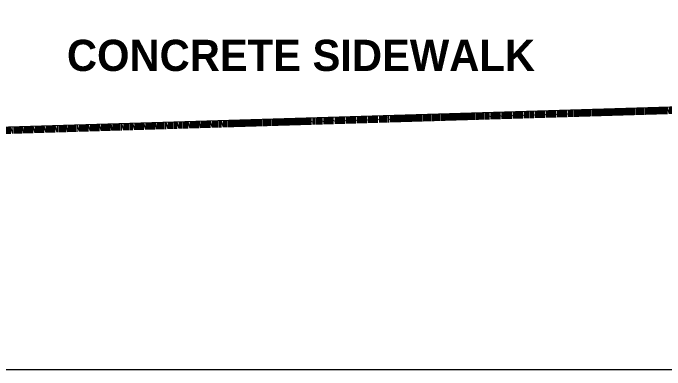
# Model space of a CAD drawing. Header units: inches. Extents: x -4294 to -464, y 9706 to 12475.
# Drawn here: x -3141.7 to -2906.5, y 9706.2 to 9834.9 of the extents above; entities that cross this region are included whole.
import ezdxf

# ---------------------------------------------------------------- set-up
doc = ezdxf.new("R2010")
doc.units = ezdxf.units.IN
doc.header["$MEASUREMENT"] = 0
doc.linetypes.add('Aligning Line 1_8_', pattern=[0.25, 0.125, -0.125])
doc.linetypes.add('Double Dash 3_8_', pattern=[1, 0.375, -0.125, 0.125, -0.125, 0.125, -0.125])
for name, color, linetype, lineweight in [('0-1', 7, 'Continuous', 5), ('0-6', 147, 'Aligning Line 1_8_', 9), ('A-ANNO-NOTE', 131, 'Continuous', 9), ('C-PROP-LINE-1', 170, 'Double Dash 3_8_', 140), ('C-TOPO', 7, 'Continuous', 9), ('G-ANNO-SYMB', 111, 'Aligning Line 1_8_', 9), ('G-ANNO-SYMB-1', 147, 'Aligning Line 1_8_', 9)]:
    doc.layers.add(name, color=color, linetype=linetype, lineweight=lineweight)
doc.styles.add('Century Gothic_B', font='GOTHICB.TTF', dxfattribs={"height": 11.25})

# ---------------------------------------------------------------- blocks, each defined once
blk = doc.blocks.new('CTR  - Topography_rvt-1-FLOOR PLAN - 1ST FLOOR')
at = {"layer": 'C-TOPO'}
blk.add_line((-2768.69, 9805.18), (-3518.6, 9782.27), dxfattribs=at)
blk.add_line((-2768.69, 9805.18), (-3518.6, 9782.27), dxfattribs=at)
blk = doc.blocks.new('Family - ___-1878357-FLOOR PLAN - 1ST FLOOR')
at = {"layer": 'C-PROP-LINE-1'}
blk.add_line((-3987.01, 9767.34), (-599.29, 9868.76), dxfattribs=at)
blk = doc.blocks.new('CTR - 1st Phase - Shell_rvt-1-FLOOR PLAN - 1ST FLOOR')
at = {"layer": 'G-ANNO-SYMB-1'}
for p, q in [((-583.07, 9706.24), (-4111.32, 9706.24)), ((-1910.96, 9706.24), (-4071.96, 9706.24))]:
    blk.add_line(p, q, dxfattribs=at)
at = {"layer": '0-6'}
blk.add_blockref('Family - ___-1878357-FLOOR PLAN - 1ST FLOOR', (0, 0), dxfattribs=at)

msp = doc.modelspace()

# ---------------------------------------------------------------- linework, layer by layer
at = {"layer": 'G-ANNO-SYMB'}
msp.add_line((-1875.49837, 9706.24032), (-4111.31955, 9706.24032), dxfattribs=at)

# ---------------------------------------------------------------- block references
at = {"layer": '0-1'}
for name in ['CTR - 1st Phase - Shell_rvt-1-FLOOR PLAN - 1ST FLOOR', 'CTR  - Topography_rvt-1-FLOOR PLAN - 1ST FLOOR']:
    msp.add_blockref(name, (0, 0), dxfattribs=at)

# ---------------------------------------------------------------- texts
at = {"layer": 'A-ANNO-NOTE', "insert": (-3122.28252, 9825.28047), "char_height": 11.25, "width": 197.7075, "attachment_point": 1, "style": 'Century Gothic_B'}
msp.add_mtext('CONCRETE SIDEWALK', dxfattribs=at)

doc.saveas('drawing.dxf')
